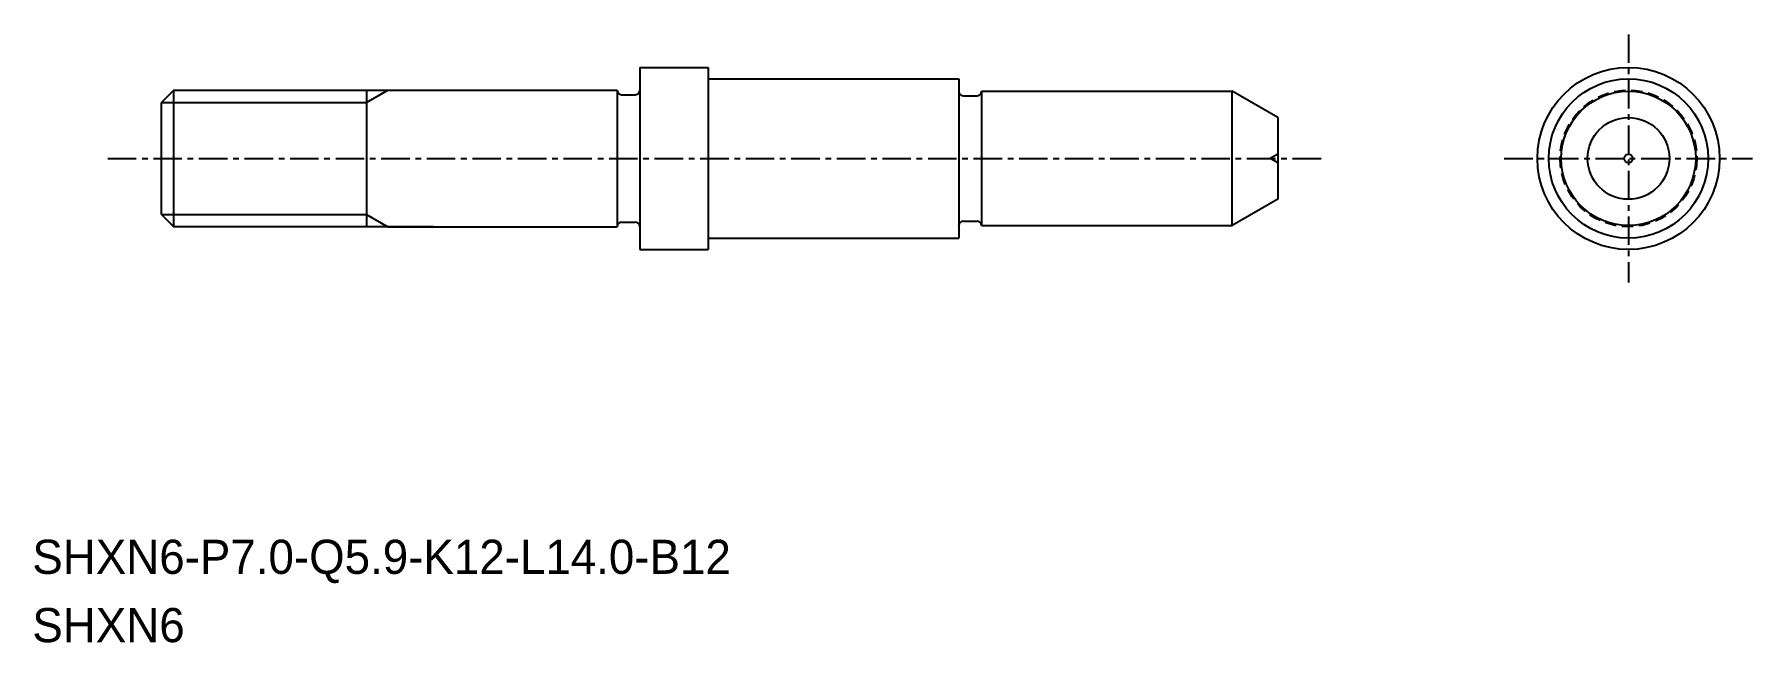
# Model space of a CAD drawing. Extents: x -1198.4 to -1123, y -485 to -458.2.
import ezdxf

# ---------------------------------------------------------------- set-up
doc = ezdxf.new("R2010")
doc.units = 0
doc.linetypes.add('CENTER', pattern=[2, 1.25, -0.25, 0.25, -0.25])
doc.linetypes.add('DASHED', pattern=[0.75, 0.5, -0.25])
doc.layers.get('0').update_dxf_attribs({"linetype": 'CONTINUOUS'})
doc.layers.add('CENTER', color=1, linetype='CENTER')

msp = doc.modelspace()

# ---------------------------------------------------------------- linework, layer by layer
for p, q in [((-1171.806, -459.698), (-1168.806, -459.698)), ((-1171.806, -459.698), (-1171.806, -467.698)), ((-1168.806, -459.698), (-1168.806, -467.698)), ((-1183.806, -460.698), (-1183.806, -466.698)), ((-1182.868, -460.698), (-1172.806, -460.698)), ((-1172.806, -460.698), (-1172.806, -466.698)), ((-1157.806, -460.198), (-1157.806, -467.198)), ((-1156.806, -460.748), (-1156.806, -466.648)), ((-1143.806, -461.902), (-1145.806, -460.748)), ((-1143.806, -465.493), (-1145.806, -466.648)), ((-1182.868, -466.698), (-1172.806, -466.698)), ((-1171.806, -467.698), (-1168.806, -467.698))]:
    msp.add_line(p, q)
at = {"color": 7, "linetype": 'CONTINUOUS'}
for p, q in [((-1192.264, -460.698), (-1192.806, -461.239)), ((-1192.264, -460.698), (-1180.868, -460.698)), ((-1192.264, -466.698), (-1192.264, -460.698)), ((-1183.806, -460.698), (-1183.806, -466.698)), ((-1171.806, -460.698), (-1171.806, -460.698)), ((-1168.806, -460.198), (-1157.806, -460.198)), ((-1157.806, -460.738), (-1157.806, -460.748)), ((-1156.806, -460.748), (-1145.806, -460.748)), ((-1156.806, -460.748), (-1156.806, -460.748)), ((-1192.806, -466.156), (-1192.806, -461.239)), ((-1172.606, -460.898), (-1172.006, -460.898)), ((-1157.606, -460.948), (-1157.006, -460.948)), ((-1192.806, -466.156), (-1192.264, -466.698)), ((-1180.868, -466.698), (-1192.264, -466.698)), ((-1172.606, -466.498), (-1172.006, -466.498)), ((-1171.806, -466.698), (-1171.806, -466.698)), ((-1157.806, -466.658), (-1157.806, -466.648)), ((-1157.606, -466.448), (-1157.006, -466.448)), ((-1156.806, -466.648), (-1156.806, -466.648)), ((-1156.806, -466.648), (-1145.806, -466.648)), ((-1168.806, -467.198), (-1157.806, -467.198))]:
    msp.add_line(p, q, dxfattribs=at)
at = {"color": 3, "linetype": 'CONTINUOUS'}
for p, q in [((-1183.806, -461.239), (-1182.868, -460.698)), ((-1192.806, -461.239), (-1183.806, -461.239)), ((-1192.806, -466.156), (-1183.806, -466.156)), ((-1183.806, -466.156), (-1182.868, -466.698))]:
    msp.add_line(p, q, dxfattribs=at)
at = {"linetype": 'CONTINUOUS'}
for p, q in [((-1145.806, -466.648), (-1145.806, -460.748)), ((-1143.806, -461.902), (-1143.806, -465.493))]:
    msp.add_line(p, q, dxfattribs=at)
at = {"color": 3}
for p in [(-1143.806, -463.506), (-1143.806, -463.89)]:
    msp.add_line(p, (-1144.145, -463.698), dxfattribs=at)
at = {"linetype": 'CONTINUOUS'}
msp.add_circle((-1128.412, -463.698), 4, dxfattribs=at)
for radius in [3.5, 2.95, 1.795, 0.192]:
    msp.add_circle((-1128.412, -463.698), radius)
at = {"color": 3, "linetype": 'DASHED'}
msp.add_circle((-1128.412, -463.698), 3, dxfattribs=at)
at = {"color": 7, "linetype": 'CONTINUOUS'}
for centre, start, end in [((-1172.606, -460.698), 180, 270), ((-1172.006, -460.698), 270, 0), ((-1157.606, -460.748), 180, 270), ((-1157.006, -460.748), 270, 0), ((-1172.606, -466.698), 90, 180), ((-1172.006, -466.698), 0, 90), ((-1157.606, -466.648), 90, 180), ((-1157.006, -466.648), 0, 90)]:
    msp.add_arc(centre, 0.2, start, end, dxfattribs=at)
at = {"layer": 'CENTER', "color": 1, "linetype": 'CENTER'}
for p, q in [((-1128.412, -458.248), (-1128.412, -469.148)), ((-1195.157, -463.698), (-1141.806, -463.698)), ((-1133.862, -463.698), (-1122.962, -463.698))]:
    msp.add_line(p, q, dxfattribs=at)

# ---------------------------------------------------------------- texts
for s, p in [('SHXN6-P7.0-Q5.9-K12-L14.0-B12', (-1198.473, -481.947)), ('SHXN6', (-1198.473, -484.947))]:
    msp.add_text(s, height=1.5).set_placement(p)

doc.saveas('drawing.dxf')
